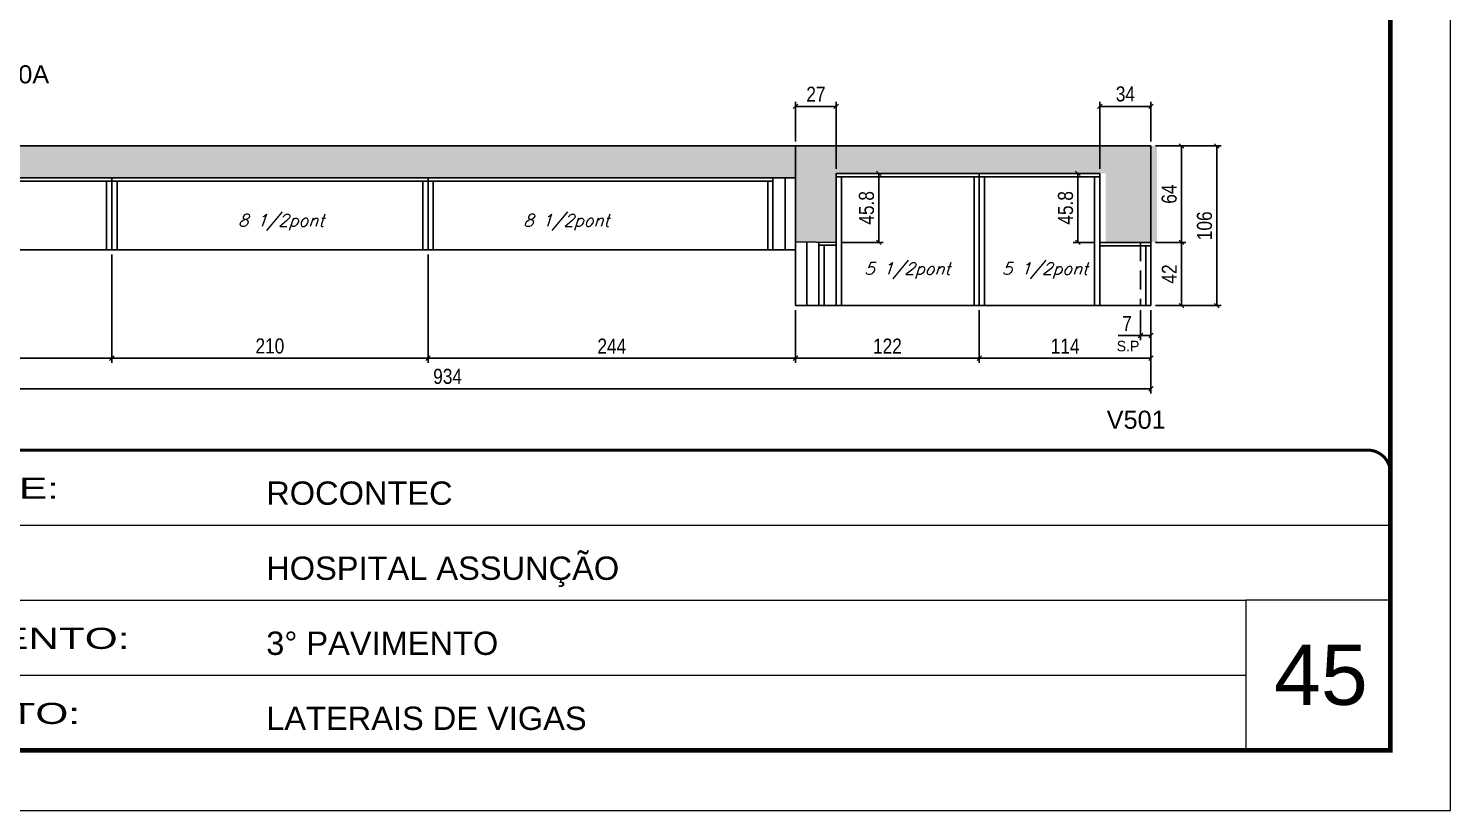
# Model space of a CAD drawing. Extents: x -21493 to -15213, y -12134 to 11887.
# Drawn here: x -20953 to -20008, y -1797 to -1278 of the extents above; entities that cross this region are included whole.
import ezdxf

# ---------------------------------------------------------------- set-up
doc = ezdxf.new("R2010")
doc.units = 0
for name, pattern in [('CONTINUO', [0]), ('DASHED', [0.75, 0.5, -0.25]), ('HIDDEN', [0.375, 0.25, -0.125])]:
    doc.linetypes.add(name, pattern=pattern)
for name, color, linetype in [('5', 5, 'Continuous'), ('COTA', 241, 'Continuous'), ('Painéis', 200, 'Continuous'), ('SARR_2.2x7', 40, 'Continuous'), ('SARR_3.5x7', 81, 'Continuous'), ('texto', 7, 'Continuous')]:
    doc.layers.add(name, color=color, linetype=linetype)
for name, color, linetype, lineweight in [('CARIMBO', 255, 'Continuous', 9), ('Folhas', 255, 'Continuous', 9), ('SARRAFO DE PRESSAO', 251, 'DASHED', 9)]:
    doc.layers.add(name, color=color, linetype=linetype, lineweight=lineweight)
doc.styles.add('ARIAL', font='arial.ttf')
doc.styles.add('COTA TECNICA', font='techl___.ttf', dxfattribs={"height": 10})
doc.styles.add('Romans', font='romans.shx')
doc.styles.add('ROMAS860', font='ROMAS860.SHX')
doc.styles.get("Standard").update_dxf_attribs({"font": 'arial.ttf'})
doc.styles.add('Tecnologia', font='')
doc.styles.get('Tecnologia').set_extended_font_data('Forgotten Futurist')
doc.dimstyles.new('PAINEL', dxfattribs={"dimtxt": 10, "dimasz": 3, "dimexe": 3, "dimexo": 3, "dimgap": 3, "dimtad": 1, "dimdec": 1, "dimzin": 12, "dimdsep": 46, "dimtxsty": 'COTA TECNICA', "dimblk1": 'OBLIQUE', "dimblk2": 'OBLIQUE', "dimsah": 1, "dimcen": 0.9, "dimclrd": 4, "dimclre": 4, "dimclrt": 240, "dimadec": 1, "dimazin": 3, "dimtfac": 1, "dimtdec": 1, "dimtmove": 0, "dimatfit": 3, "dimfxl": 1, "dimtolj": 1, "dimtzin": 12, "dimarcsym": 0})
pattern_1 = [(50, (-157254.8435, -15657.166), (5.46554007, -0.47817257), [0.5715, -6.2865]), (355, (-157254.8435, -15657.166), (-1.05730264, 5.73170536), [0.4572, -5.02921753]), (100.4514447, (-157254.388, -15657.206), (4.40823741, 5.25353256), [0.48570026, -5.34270734]), (46.1842, (-157254.8435, -15655.642), (8.13237123, -1.26126984), [0.85725, -9.42975]), (96.6355576, (-157254.166, -15655.747), (7.122124, 7.42278374), [0.7285507, -8.01406824]), (351.184151, (-157254.8435, -15655.642), (7.122124, 7.42278374), [0.685799, -7.54379196]), (21, (-157254.0815, -15656.023), (4.54843174, -3.06795595), [0.5715, -6.2865]), (326, (-157254.0815, -15656.023), (1.85406085, 5.52563898), [0.4572, -5.0292]), (71.451445, (-157253.7025, -15656.2786), (6.40249258, 2.45768307), [0.48570026, -5.34269813]), (37.5, (-157254.8435, -15657.166), (0.092658098, 2.536651166), [0, -4.96824, 0, -5.1054, 0, -5.04825]), (7.5, (-157254.8435, -15657.166), (2.004589875, 3.005417245), [0, -2.91084, 0, -4.85394, 0, -1.92405]), (327.5, (-157256.5428, -15657.166), (4.067717855, -0.17186232), [0, -1.905, 0, -5.9436, 0, -7.8867]), (317.5, (-157257.3048, -15657.166), (4.44387544, 0.76279473), [0, -2.4765, 0, -3.94716, 0, -5.6007])]

# ---------------------------------------------------------------- blocks, each defined once
blk = doc.blocks.new('_Oblique')
at = {"color": 0, "linetype": 'ByBlock', "lineweight": -2}
blk.add_line((-0.5, -0.5), (0.5, 0.5), dxfattribs=at)
blk = doc.blocks.new('*D1776')
at = {"layer": 'COTA', "color": 4, "lineweight": -2, "ltscale": 25, "transparency": 16777216}
for p, q in [((-21141.27, -1427.98), (-21141.27, -1499.9)), ((-20897.27, -1427.98), (-20897.27, -1499.9)), ((-21141.27, -1496.9), (-20897.27, -1496.9))]:
    blk.add_line(p, q, dxfattribs=at)
at = {"layer": 'Defpoints', "color": 0, "ltscale": 25, "transparency": 16777216}
for p in [(-21141.27, -1424.98), (-20897.27, -1424.98), (-20897.27, -1496.9)]:
    blk.add_point(p, dxfattribs=at)
at = {"layer": 'COTA', "color": 4, "lineweight": -2, "ltscale": 25, "transparency": 16777216, "xscale": 3, "yscale": 3, "zscale": 3, "rotation": 180}
blk.add_blockref('_Oblique', (-21141.27, -1496.9), dxfattribs=at)
at = {"layer": 'COTA', "color": 4, "lineweight": -2, "ltscale": 25, "transparency": 16777216, "xscale": 3, "yscale": 3, "zscale": 3}
blk.add_blockref('_Oblique', (-20897.27, -1496.9), dxfattribs=at)
at = {"layer": 'COTA', "color": 240, "ltscale": 25, "transparency": 16777216, "insert": (-21019.27, -1488.83), "char_height": 10, "attachment_point": 5, "style": 'COTA TECNICA'}
blk.add_mtext('\\A1;244', dxfattribs=at)
blk = doc.blocks.new('*D1777')
at = {"layer": 'COTA', "color": 4, "lineweight": -2, "ltscale": 25, "transparency": 16777216}
for p, q in [((-21141.27, -1427.98), (-21141.27, -1520.23)), ((-20207.31, -1464.98), (-20207.31, -1520.23)), ((-21141.27, -1517.23), (-20207.31, -1517.23))]:
    blk.add_line(p, q, dxfattribs=at)
at = {"layer": 'Defpoints', "color": 0, "ltscale": 25, "transparency": 16777216}
for p in [(-21141.27, -1424.98), (-20207.31, -1461.98), (-20207.31, -1517.23)]:
    blk.add_point(p, dxfattribs=at)
at = {"layer": 'COTA', "color": 4, "lineweight": -2, "ltscale": 25, "transparency": 16777216, "xscale": 3, "yscale": 3, "zscale": 3, "rotation": 180}
blk.add_blockref('_Oblique', (-21141.27, -1517.23), dxfattribs=at)
at = {"layer": 'COTA', "color": 4, "lineweight": -2, "ltscale": 25, "transparency": 16777216, "xscale": 3, "yscale": 3, "zscale": 3}
blk.add_blockref('_Oblique', (-20207.31, -1517.23), dxfattribs=at)
at = {"layer": 'COTA', "color": 240, "ltscale": 25, "transparency": 16777216, "insert": (-20674.29, -1508.98), "char_height": 10, "attachment_point": 5, "style": 'COTA TECNICA'}
blk.add_mtext('\\A1;934', dxfattribs=at)
blk = doc.blocks.new('*D1778')
at = {"layer": 'COTA', "color": 4, "lineweight": -2, "ltscale": 25, "transparency": 16777216}
for p, q in [((-20687.27, -1427.98), (-20687.27, -1499.9)), ((-20443.27, -1464.98), (-20443.27, -1499.9)), ((-20687.27, -1496.9), (-20443.27, -1496.9))]:
    blk.add_line(p, q, dxfattribs=at)
at = {"layer": 'Defpoints', "color": 0, "ltscale": 25, "transparency": 16777216}
for p in [(-20687.27, -1424.98), (-20443.27, -1461.98), (-20443.27, -1496.9)]:
    blk.add_point(p, dxfattribs=at)
at = {"layer": 'COTA', "color": 4, "lineweight": -2, "ltscale": 25, "transparency": 16777216, "xscale": 3, "yscale": 3, "zscale": 3, "rotation": 180}
blk.add_blockref('_Oblique', (-20687.27, -1496.9), dxfattribs=at)
at = {"layer": 'COTA', "color": 4, "lineweight": -2, "ltscale": 25, "transparency": 16777216, "xscale": 3, "yscale": 3, "zscale": 3}
blk.add_blockref('_Oblique', (-20443.27, -1496.9), dxfattribs=at)
at = {"layer": 'COTA', "color": 240, "ltscale": 25, "transparency": 16777216, "insert": (-20565.27, -1488.83), "char_height": 10, "attachment_point": 5, "style": 'COTA TECNICA'}
blk.add_mtext('\\A1;244', dxfattribs=at)
blk = doc.blocks.new('*D1779')
at = {"layer": 'COTA', "color": 4, "lineweight": -2, "ltscale": 25, "transparency": 16777216}
for p, q in [((-20897.27, -1427.98), (-20897.27, -1499.9)), ((-20687.27, -1427.98), (-20687.27, -1499.9)), ((-20897.27, -1496.9), (-20687.27, -1496.9))]:
    blk.add_line(p, q, dxfattribs=at)
at = {"layer": 'Defpoints', "color": 0, "ltscale": 25, "transparency": 16777216}
for p in [(-20897.27, -1424.98), (-20687.27, -1424.98), (-20687.27, -1496.9)]:
    blk.add_point(p, dxfattribs=at)
at = {"layer": 'COTA', "color": 4, "lineweight": -2, "ltscale": 25, "transparency": 16777216, "xscale": 3, "yscale": 3, "zscale": 3, "rotation": 180}
blk.add_blockref('_Oblique', (-20897.27, -1496.9), dxfattribs=at)
at = {"layer": 'COTA', "color": 4, "lineweight": -2, "ltscale": 25, "transparency": 16777216, "xscale": 3, "yscale": 3, "zscale": 3}
blk.add_blockref('_Oblique', (-20687.27, -1496.9), dxfattribs=at)
at = {"layer": 'COTA', "color": 240, "ltscale": 25, "transparency": 16777216, "insert": (-20792.27, -1488.8), "char_height": 10, "attachment_point": 5, "style": 'COTA TECNICA'}
blk.add_mtext('\\A1;210', dxfattribs=at)
blk = doc.blocks.new('*D1839')
at = {"layer": 'COTA', "color": 4, "lineweight": -2, "ltscale": 25, "transparency": 16777216}
for p, q in [((-20443.27, -1352.98), (-20443.27, -1326.74)), ((-20443.27, -1329.74), (-20416.27, -1329.74)), ((-20416.27, -1371.18), (-20416.27, -1326.74))]:
    blk.add_line(p, q, dxfattribs=at)
at = {"layer": 'Defpoints', "color": 0, "ltscale": 25, "transparency": 16777216}
for p in [(-20416.27, -1329.74), (-20443.27, -1355.98), (-20416.27, -1374.18)]:
    blk.add_point(p, dxfattribs=at)
at = {"layer": 'COTA', "color": 4, "lineweight": -2, "ltscale": 25, "transparency": 16777216, "xscale": 3, "yscale": 3, "zscale": 3, "rotation": 180}
blk.add_blockref('_Oblique', (-20443.27, -1329.74), dxfattribs=at)
at = {"layer": 'COTA', "color": 4, "lineweight": -2, "ltscale": 25, "transparency": 16777216, "xscale": 3, "yscale": 3, "zscale": 3}
blk.add_blockref('_Oblique', (-20416.27, -1329.74), dxfattribs=at)
at = {"layer": 'COTA', "color": 240, "ltscale": 25, "transparency": 16777216, "insert": (-20429.77, -1321.67), "char_height": 10, "attachment_point": 5, "style": 'COTA TECNICA'}
blk.add_mtext('\\A1;27', dxfattribs=at)
blk = doc.blocks.new('*D1840')
at = {"layer": 'COTA', "color": 4, "lineweight": -2, "ltscale": 25, "transparency": 16777216}
for p, q in [((-20321.27, -1464.98), (-20321.27, -1499.9)), ((-20207.31, -1464.98), (-20207.31, -1499.9)), ((-20321.27, -1496.9), (-20207.31, -1496.9))]:
    blk.add_line(p, q, dxfattribs=at)
at = {"layer": 'Defpoints', "color": 0, "ltscale": 25, "transparency": 16777216}
for p in [(-20321.27, -1461.98), (-20207.31, -1461.98), (-20207.31, -1496.9)]:
    blk.add_point(p, dxfattribs=at)
at = {"layer": 'COTA', "color": 4, "lineweight": -2, "ltscale": 25, "transparency": 16777216, "xscale": 3, "yscale": 3, "zscale": 3, "rotation": 180}
blk.add_blockref('_Oblique', (-20321.27, -1496.9), dxfattribs=at)
at = {"layer": 'COTA', "color": 4, "lineweight": -2, "ltscale": 25, "transparency": 16777216, "xscale": 3, "yscale": 3, "zscale": 3}
blk.add_blockref('_Oblique', (-20207.31, -1496.9), dxfattribs=at)
at = {"layer": 'COTA', "color": 240, "ltscale": 25, "transparency": 16777216, "insert": (-20264.29, -1488.83), "char_height": 10, "attachment_point": 5, "style": 'COTA TECNICA'}
blk.add_mtext('\\A1;114', dxfattribs=at)
blk = doc.blocks.new('*D1841')
at = {"layer": 'COTA', "color": 4, "lineweight": -2, "ltscale": 25, "transparency": 16777216}
for p, q in [((-20241.31, -1371.18), (-20241.31, -1326.74)), ((-20241.31, -1329.74), (-20207.31, -1329.74)), ((-20207.31, -1352.98), (-20207.31, -1326.74))]:
    blk.add_line(p, q, dxfattribs=at)
at = {"layer": 'Defpoints', "color": 0, "ltscale": 25, "transparency": 16777216}
for p in [(-20207.31, -1329.74), (-20207.31, -1355.98), (-20241.31, -1374.18)]:
    blk.add_point(p, dxfattribs=at)
at = {"layer": 'COTA', "color": 4, "lineweight": -2, "ltscale": 25, "transparency": 16777216, "xscale": 3, "yscale": 3, "zscale": 3, "rotation": 180}
blk.add_blockref('_Oblique', (-20241.31, -1329.74), dxfattribs=at)
at = {"layer": 'COTA', "color": 4, "lineweight": -2, "ltscale": 25, "transparency": 16777216, "xscale": 3, "yscale": 3, "zscale": 3}
blk.add_blockref('_Oblique', (-20207.31, -1329.74), dxfattribs=at)
at = {"layer": 'COTA', "color": 240, "ltscale": 25, "transparency": 16777216, "insert": (-20224.31, -1321.52), "char_height": 10, "attachment_point": 5, "style": 'COTA TECNICA'}
blk.add_mtext('\\A1;34', dxfattribs=at)
blk = doc.blocks.new('*D1783')
at = {"layer": 'COTA', "color": 4, "lineweight": -2, "ltscale": 25, "transparency": 16777216}
for p, q in [((-20443.27, -1464.98), (-20443.27, -1499.9)), ((-20321.27, -1464.98), (-20321.27, -1499.9)), ((-20443.27, -1496.9), (-20321.27, -1496.9))]:
    blk.add_line(p, q, dxfattribs=at)
at = {"layer": 'Defpoints', "color": 0, "ltscale": 25, "transparency": 16777216}
for p in [(-20443.27, -1461.98), (-20321.27, -1461.98), (-20321.27, -1496.9)]:
    blk.add_point(p, dxfattribs=at)
at = {"layer": 'COTA', "color": 4, "lineweight": -2, "ltscale": 25, "transparency": 16777216, "xscale": 3, "yscale": 3, "zscale": 3, "rotation": 180}
blk.add_blockref('_Oblique', (-20443.27, -1496.9), dxfattribs=at)
at = {"layer": 'COTA', "color": 4, "lineweight": -2, "ltscale": 25, "transparency": 16777216, "xscale": 3, "yscale": 3, "zscale": 3}
blk.add_blockref('_Oblique', (-20321.27, -1496.9), dxfattribs=at)
at = {"layer": 'COTA', "color": 240, "ltscale": 25, "transparency": 16777216, "insert": (-20382.27, -1488.84), "char_height": 10, "attachment_point": 5, "style": 'COTA TECNICA'}
blk.add_mtext('\\A1;122', dxfattribs=at)
blk = doc.blocks.new('*D1784')
at = {"layer": 'COTA', "color": 4, "lineweight": -2, "ltscale": 25, "transparency": 16777216}
for p, q in [((-20214.31, -1464.98), (-20214.31, -1484.85)), ((-20207.31, -1464.98), (-20207.31, -1484.85)), ((-20214.31, -1481.85), (-20229.04, -1481.85)), ((-20207.31, -1481.85), (-20214.31, -1481.85))]:
    blk.add_line(p, q, dxfattribs=at)
at = {"layer": 'Defpoints', "color": 0, "ltscale": 25, "transparency": 16777216}
for p in [(-20214.31, -1461.98), (-20207.31, -1461.98), (-20214.31, -1481.85)]:
    blk.add_point(p, dxfattribs=at)
at = {"layer": 'COTA', "color": 4, "lineweight": -2, "ltscale": 25, "transparency": 16777216, "xscale": 3, "yscale": 3, "zscale": 3, "rotation": 180}
blk.add_blockref('_Oblique', (-20214.31, -1481.85), dxfattribs=at)
at = {"layer": 'COTA', "color": 4, "lineweight": -2, "ltscale": 25, "transparency": 16777216, "xscale": 3, "yscale": 3, "zscale": 3}
blk.add_blockref('_Oblique', (-20207.31, -1481.85), dxfattribs=at)
at = {"layer": 'COTA', "color": 240, "ltscale": 25, "transparency": 16777216, "insert": (-20223.18, -1473.77), "char_height": 10, "attachment_point": 5, "style": 'COTA TECNICA'}
blk.add_mtext('\\A1;7', dxfattribs=at)
blk = doc.blocks.new('*D1785')
at = {"layer": 'COTA', "color": 4, "lineweight": -2, "ltscale": 25, "transparency": 16777216}
for p, q in [((-20244.31, -1374.18), (-20258.88, -1374.18)), ((-20255.88, -1374.18), (-20255.88, -1419.98)), ((-20244.31, -1419.98), (-20258.88, -1419.98))]:
    blk.add_line(p, q, dxfattribs=at)
at = {"layer": 'Defpoints', "color": 0, "ltscale": 25, "transparency": 16777216}
for p in [(-20241.31, -1374.18), (-20255.88, -1419.98), (-20241.31, -1419.98)]:
    blk.add_point(p, dxfattribs=at)
at = {"layer": 'COTA', "color": 4, "lineweight": -2, "ltscale": 25, "transparency": 16777216, "xscale": 3, "yscale": 3, "zscale": 3}
for p, rotation in [((-20255.88, -1374.18), 90), ((-20255.88, -1419.98), 270)]:
    blk.add_blockref('_Oblique', p, dxfattribs=dict(at, rotation=rotation))
at = {"layer": 'COTA', "color": 240, "ltscale": 25, "transparency": 16777216, "insert": (-20264.01, -1397.08), "char_height": 10, "attachment_point": 5, "rotation": 90, "style": 'COTA TECNICA'}
blk.add_mtext('\\A1;45.8', dxfattribs=at)
blk = doc.blocks.new('*D1842')
at = {"layer": 'COTA', "color": 4, "lineweight": -2, "ltscale": 25, "transparency": 16777216}
for p, q in [((-20413.27, -1374.18), (-20385.03, -1374.18)), ((-20388.03, -1374.18), (-20388.03, -1419.98)), ((-20413.27, -1419.98), (-20385.03, -1419.98))]:
    blk.add_line(p, q, dxfattribs=at)
at = {"layer": 'Defpoints', "color": 0, "ltscale": 25, "transparency": 16777216}
for p in [(-20416.27, -1374.18), (-20416.27, -1419.98), (-20388.03, -1419.98)]:
    blk.add_point(p, dxfattribs=at)
at = {"layer": 'COTA', "color": 4, "lineweight": -2, "ltscale": 25, "transparency": 16777216, "xscale": 3, "yscale": 3, "zscale": 3}
for p, rotation in [((-20388.03, -1374.18), 90), ((-20388.03, -1419.98), 270)]:
    blk.add_blockref('_Oblique', p, dxfattribs=dict(at, rotation=rotation))
at = {"layer": 'COTA', "color": 240, "ltscale": 25, "transparency": 16777216, "insert": (-20396.16, -1397.08), "char_height": 10, "attachment_point": 5, "rotation": 90, "style": 'COTA TECNICA'}
blk.add_mtext('\\A1;45.8', dxfattribs=at)
blk = doc.blocks.new('*D1843')
at = {"layer": 'COTA', "color": 4, "lineweight": -2, "ltscale": 25, "transparency": 16777216}
for p, q in [((-20204.31, -1419.98), (-20184.08, -1419.98)), ((-20187.08, -1461.98), (-20187.08, -1419.98)), ((-20204.31, -1461.98), (-20184.08, -1461.98))]:
    blk.add_line(p, q, dxfattribs=at)
at = {"layer": 'Defpoints', "color": 0, "ltscale": 25, "transparency": 16777216}
for p in [(-20207.31, -1419.98), (-20187.08, -1419.98), (-20207.31, -1461.98)]:
    blk.add_point(p, dxfattribs=at)
at = {"layer": 'COTA', "color": 4, "lineweight": -2, "ltscale": 25, "transparency": 16777216, "xscale": 3, "yscale": 3, "zscale": 3}
for p, rotation in [((-20187.08, -1419.98), 90), ((-20187.08, -1461.98), 270)]:
    blk.add_blockref('_Oblique', p, dxfattribs=dict(at, rotation=rotation))
at = {"layer": 'COTA', "color": 240, "ltscale": 25, "transparency": 16777216, "insert": (-20195.15, -1440.98), "char_height": 10, "attachment_point": 5, "rotation": 90, "style": 'COTA TECNICA'}
blk.add_mtext('\\A1;42', dxfattribs=at)
blk = doc.blocks.new('*D1844')
at = {"layer": 'COTA', "color": 4, "lineweight": -2, "ltscale": 25, "transparency": 16777216}
for p, q in [((-20204.31, -1355.98), (-20184.08, -1355.98)), ((-20187.08, -1419.98), (-20187.08, -1355.98)), ((-20204.31, -1419.98), (-20184.08, -1419.98))]:
    blk.add_line(p, q, dxfattribs=at)
at = {"layer": 'Defpoints', "color": 0, "ltscale": 25, "transparency": 16777216}
for p in [(-20207.31, -1355.98), (-20187.08, -1355.98), (-20207.31, -1419.98)]:
    blk.add_point(p, dxfattribs=at)
at = {"layer": 'COTA', "color": 4, "lineweight": -2, "ltscale": 25, "transparency": 16777216, "xscale": 3, "yscale": 3, "zscale": 3}
for p, rotation in [((-20187.08, -1355.98), 90), ((-20187.08, -1419.98), 270)]:
    blk.add_blockref('_Oblique', p, dxfattribs=dict(at, rotation=rotation))
at = {"layer": 'COTA', "color": 240, "ltscale": 25, "transparency": 16777216, "insert": (-20195.18, -1387.98), "char_height": 10, "attachment_point": 5, "rotation": 90, "style": 'COTA TECNICA'}
blk.add_mtext('\\A1;64', dxfattribs=at)
blk = doc.blocks.new('*D1786')
at = {"layer": 'COTA', "color": 4, "lineweight": -2, "ltscale": 25, "transparency": 16777216}
for p, q in [((-20204.31, -1355.98), (-20160.64, -1355.98)), ((-20163.64, -1355.98), (-20163.64, -1461.98)), ((-20204.31, -1461.98), (-20160.64, -1461.98))]:
    blk.add_line(p, q, dxfattribs=at)
at = {"layer": 'Defpoints', "color": 0, "ltscale": 25, "transparency": 16777216}
for p in [(-20207.31, -1355.98), (-20207.31, -1461.98), (-20163.64, -1461.98)]:
    blk.add_point(p, dxfattribs=at)
at = {"layer": 'COTA', "color": 4, "lineweight": -2, "ltscale": 25, "transparency": 16777216, "xscale": 3, "yscale": 3, "zscale": 3}
for p, rotation in [((-20163.64, -1355.98), 90), ((-20163.64, -1461.98), 270)]:
    blk.add_blockref('_Oblique', p, dxfattribs=dict(at, rotation=rotation))
at = {"layer": 'COTA', "color": 240, "ltscale": 25, "transparency": 16777216, "insert": (-20171.74, -1408.98), "char_height": 10, "attachment_point": 5, "rotation": 90, "style": 'COTA TECNICA'}
blk.add_mtext('\\A1;106', dxfattribs=at)
blk = doc.blocks.new('9999999999')
at = {"color": 30, "linetype": 'CONTINUO'}
for p, q in [((98564.56, 34379.64), (99583.98, 34379.64)), ((98564.56, 34329.83), (99487.98, 34329.83)), ((99583.98, 34329.83), (99487.98, 34329.83)), ((99487.98, 34329.83), (99487.98, 34230.21)), ((98564.56, 34280.02), (99487.98, 34280.02))]:
    blk.add_line(p, q, dxfattribs=at)
at = {"color": 30, "linetype": 'CONTINUO', "const_width": 2}
blk.add_lwpolyline([(99583.98, 34230.21), (99583.98, 34414.45, 0.414214), (99568.98, 34429.45), (98228.98, 34429.45, 0.414214), (98213.98, 34414.45), (98213.98, 34245.21, 0.414214), (98228.98, 34230.21), (99583.98, 34230.21)], format="xyb", dxfattribs=at)
at = {"layer": 'Folhas'}
blk.add_lwpolyline([(98138.98, 34190.21), (99623.98, 34190.21), (99623.98, 35240.21), (98138.98, 35240.21)], close=True, dxfattribs=at)
at = {"layer": 'Folhas', "color": 30, "const_width": 3}
blk.add_lwpolyline([(98213.98, 34230.21), (99583.98, 34230.21), (99583.98, 35200.21), (98213.98, 35200.21)], close=True, dxfattribs=at)
at = {"color": 7, "linetype": 'Continuous', "ltscale": 5, "style": 'ARIAL'}
for s, height, p in [('ROCONTEC', 15.483, (98837.68, 34393.13)), ('HOSPITAL ASSUNÇÃO', 15.4829, (98837.68, 34343.32)), ('3° PAVIMENTO', 15.4829, (98837.68, 34293.51)), ('LATERAIS DE VIGAS', 15.4829, (98837.68, 34243.7))]:
    blk.add_text(s, height=height, dxfattribs=at).set_placement(p)
at = {"layer": 'Folhas', "color": 7, "style": 'Tecnologia', "width": 1.5}
for s, p in [('CLIENTE:', (98573.65, 34397.17)), ('PAVIMENTO:', (98573.65, 34297.5)), ('PROJETO:', (98573.65, 34247.69))]:
    blk.add_text(s, height=14, dxfattribs=at).set_placement(p)

msp = doc.modelspace()

# ---------------------------------------------------------------- hatches: boundary and pattern name
at = {"layer": 'COTA', "linetype": 'ByBlock'}
h = msp.add_hatch(dxfattribs=at)
h.set_pattern_fill('AR-CONC', color=256, scale=0.03)
h.set_pattern_definition(pattern_1)
h.paths.add_polyline_path([(-20443.27, -1355.98), (-21141.27, -1355.98), (-21141.27, -1377.18), (-20897.27, -1377.18), (-20683.27, -1377.18), (-20443.27, -1377.18)])
h = msp.add_hatch(dxfattribs=at)
h.set_pattern_fill('AR-CONC', color=256, scale=0.03)
h.set_pattern_definition(pattern_1)
h.paths.add_polyline_path([(-20203.31, -1355.98), (-20443.27, -1355.98), (-20443.27, -1377.18), (-20443.27, -1419.58), (-20416.27, -1419.98), (-20416.27, -1374.18), (-20237.31, -1374.18), (-20237.31, -1419.98), (-20203.31, -1419.98)])

# ---------------------------------------------------------------- linework, layer by layer
for p, q in [((-20207.31, -1355.98), (-21141.27, -1355.98)), ((-20443.27, -1377.18), (-20443.27, -1355.98)), ((-20207.31, -1419.98), (-20207.31, -1355.98))]:
    msp.add_line(p, q, dxfattribs=at)
at = {"layer": 'Painéis'}
for p, q in [((-21141.27, -1377.18), (-20897.27, -1377.18)), ((-20897.27, -1377.18), (-20897.27, -1424.98)), ((-20897.27, -1377.18), (-20897.27, -1424.98)), ((-20897.27, -1377.18), (-20687.27, -1377.18)), ((-20687.27, -1377.18), (-20443.27, -1377.18)), ((-20687.27, -1377.18), (-20687.27, -1424.98)), ((-20443.27, -1377.18), (-20443.27, -1461.98)), ((-20443.27, -1377.18), (-20443.27, -1461.98)), ((-20416.27, -1374.18), (-20241.31, -1374.18)), ((-20416.27, -1374.18), (-20416.27, -1419.98)), ((-20321.27, -1461.98), (-20321.27, -1374.18)), ((-20241.31, -1419.98), (-20241.31, -1374.18)), ((-20897.27, -1424.98), (-21141.27, -1424.98)), ((-20687.27, -1424.98), (-20897.27, -1424.98)), ((-20443.27, -1424.98), (-20687.27, -1424.98)), ((-20416.27, -1419.98), (-20443.27, -1419.58)), ((-20207.31, -1419.98), (-20241.31, -1419.98)), ((-20207.31, -1461.98), (-20207.31, -1419.98)), ((-20443.27, -1461.98), (-20207.31, -1461.98))]:
    msp.add_line(p, q, dxfattribs=at)
at = {"layer": 'SARR_2.2x7', "linetype": 'Continuous', "ltscale": 50}
for p, q in [((-20450.27, -1377.18), (-20450.27, -1424.98)), ((-20897.27, -1379.38), (-21126.27, -1379.38)), ((-20687.27, -1379.38), (-20897.27, -1379.38)), ((-20458.27, -1379.38), (-20687.27, -1379.38))]:
    msp.add_line(p, q, dxfattribs=at)
at = {"layer": 'SARR_2.2x7', "linetype": 'Continuous'}
for p, q in [((-20416.27, -1376.38), (-20321.27, -1376.38)), ((-20241.31, -1376.38), (-20321.27, -1376.38)), ((-20435.77, -1419.58), (-20435.77, -1461.98)), ((-20427.77, -1421.78), (-20416.27, -1421.78)), ((-20241.31, -1422.18), (-20207.31, -1422.18))]:
    msp.add_line(p, q, dxfattribs=at)
at = {"layer": 'SARR_2.2x7', "linetype": 'HIDDEN', "ltscale": 50}
msp.add_line((-20214.31, -1419.98), (-20214.31, -1461.98), dxfattribs=at)
at = {"layer": 'SARR_3.5x7'}
for p, q in [((-20687.27, -1377.18), (-20687.27, -1424.98)), ((-20458.27, -1377.18), (-20458.27, -1424.98)), ((-20416.27, -1376.38), (-20416.27, -1461.98)), ((-20412.77, -1376.38), (-20412.77, -1461.98)), ((-20324.77, -1376.38), (-20324.77, -1461.98)), ((-20317.77, -1376.38), (-20317.77, -1461.98)), ((-20244.81, -1376.38), (-20244.81, -1461.98)), ((-20241.31, -1376.38), (-20241.31, -1461.98)), ((-20900.77, -1379.38), (-20900.77, -1424.98)), ((-20893.77, -1379.38), (-20893.77, -1424.98)), ((-20690.77, -1379.38), (-20690.77, -1424.98)), ((-20683.77, -1379.38), (-20683.77, -1424.98)), ((-20461.77, -1379.38), (-20461.77, -1424.98)), ((-20427.77, -1419.58), (-20427.77, -1461.98)), ((-20424.27, -1421.78), (-20424.27, -1461.98)), ((-20210.81, -1422.18), (-20210.81, -1461.98)), ((-20207.31, -1419.98), (-20207.31, -1461.98))]:
    msp.add_line(p, q, dxfattribs=at)

# ---------------------------------------------------------------- block references
at = {"layer": 'SARRAFO DE PRESSAO', "color": 6, "linetype": 'ByBlock'}
msp.add_blockref('9999999999', (-119632.39, -35987.3), dxfattribs=at)

# ---------------------------------------------------------------- texts
at = {"layer": '5', "linetype": 'Continuous'}
for s, p in [('C20A', (-20980.72, -1314.44)), ('V501', (-20236.7, -1543.7))]:
    msp.add_text(s, height=12, rotation=0.00004, dxfattribs=at).set_placement(p)
at = {"layer": 'CARIMBO', "style": 'ARIAL'}
msp.add_text('45', height=40, dxfattribs=at).set_placement((-20125.55, -1726.95))
at = {"layer": 'texto', "color": 2, "char_height": 8, "attachment_point": 5, "style": 'Romans'}
for s, insert in [('{\\Q19;\\C256;8 1/2pont}', (-20784.86, -1406.68)), ('{\\Q19;\\C256;8 1/2pont}', (-20595.48, -1406.68)), ('{\\Q19;\\C256;5 1/2pont}', (-20369.12, -1438.75)), ('{\\Q19;\\C256;5 1/2pont}', (-20277.76, -1438.75))]:
    msp.add_mtext(s, dxfattribs=dict(at, insert=insert))
at = {"layer": 'texto', "color": 4, "insert": (-20222.53, -1488.86), "char_height": 7, "attachment_point": 5, "style": 'ROMAS860'}
msp.add_mtext('S.P', dxfattribs=at)

# ---------------------------------------------------------------- dimensions: what is measured, and where the dimension line sits
at = {"layer": 'COTA', "ltscale": 25}
for base, p1, p2, picture, middle in [((-20416.27, -1329.74), (-20443.27, -1355.98), (-20416.27, -1374.18), '*D1839', (-20429.77, -1321.67)), ((-20207.31, -1329.74), (-20241.31, -1374.18), (-20207.31, -1355.98), '*D1841', (-20224.31, -1321.52)), ((-20897.27, -1496.9), (-21141.27, -1424.98), (-20897.27, -1424.98), '*D1776', (-21019.27, -1488.83)), ((-20207.31, -1517.23), (-21141.27, -1424.98), (-20207.31, -1461.98), '*D1777', (-20674.29, -1508.98)), ((-20687.27, -1496.9), (-20897.27, -1424.98), (-20687.27, -1424.98), '*D1779', (-20792.27, -1488.8)), ((-20443.27, -1496.9), (-20687.27, -1424.98), (-20443.27, -1461.98), '*D1778', (-20565.27, -1488.83)), ((-20321.27, -1496.9), (-20443.27, -1461.98), (-20321.27, -1461.98), '*D1783', (-20382.27, -1488.84)), ((-20207.31, -1496.9), (-20321.27, -1461.98), (-20207.31, -1461.98), '*D1840', (-20264.29, -1488.83)), ((-20214.31, -1481.85), (-20207.31, -1461.98), (-20214.31, -1461.98), '*D1784', (-20223.18, -1473.77))]:
    dim = msp.add_linear_dim(base=base, p1=p1, p2=p2, dimstyle='PAINEL', dxfattribs=at)
    dim.commit()
    dim.dimension.update_dxf_attribs({"geometry": picture, "text_midpoint": middle})
for base, p1, p2, picture, middle in [((-20187.08, -1355.98), (-20207.31, -1419.98), (-20207.31, -1355.98), '*D1844', (-20195.18, -1387.98)), ((-20163.64, -1461.98), (-20207.31, -1355.98), (-20207.31, -1461.98), '*D1786', (-20171.74, -1408.98)), ((-20388.03, -1419.98), (-20416.27, -1374.18), (-20416.27, -1419.98), '*D1842', (-20396.16, -1397.08)), ((-20255.88, -1419.98), (-20241.31, -1374.18), (-20241.31, -1419.98), '*D1785', (-20264.01, -1397.08)), ((-20187.08, -1419.98), (-20207.31, -1461.98), (-20207.31, -1419.98), '*D1843', (-20195.15, -1440.98))]:
    dim = msp.add_linear_dim(base=base, p1=p1, p2=p2, angle=90, dimstyle='PAINEL', dxfattribs=at)
    dim.commit()
    dim.dimension.update_dxf_attribs({"geometry": picture, "text_midpoint": middle})

doc.saveas('drawing.dxf')
